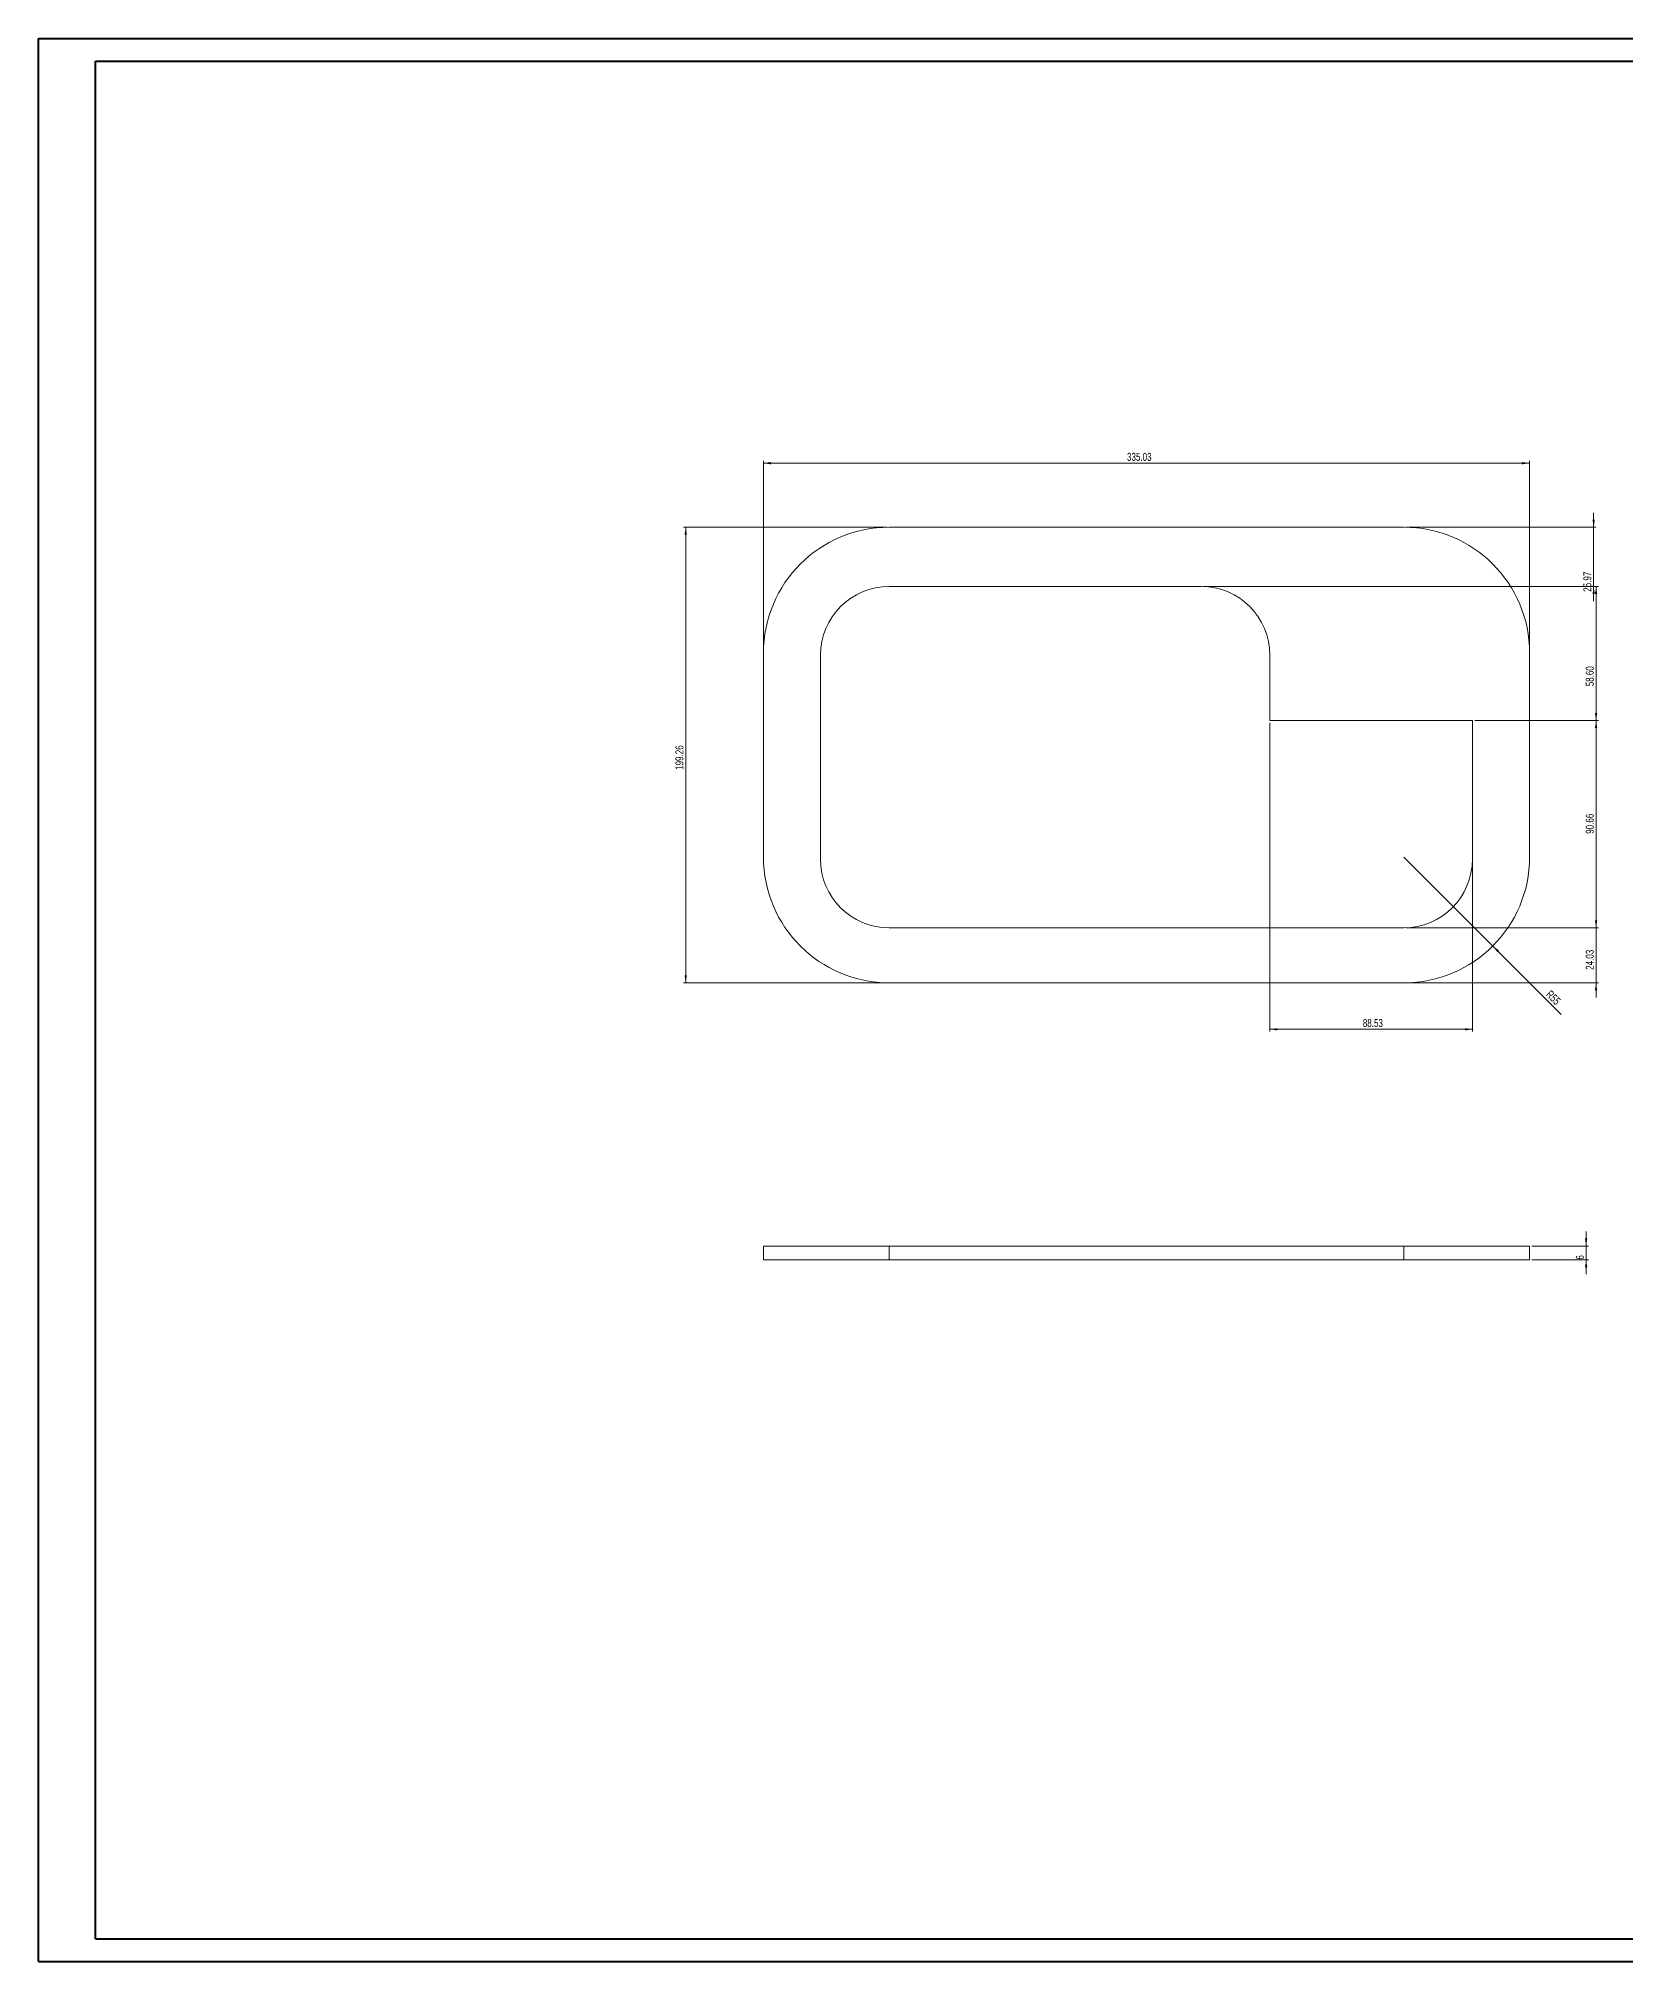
# Model space of a CAD drawing. Header units: millimetres. Extents: x 0 to 1189, y 0 to 841.
# Drawn here: x 0 to 694, y 0 to 841 of the extents above; entities that cross this region are included whole.
import ezdxf

# ---------------------------------------------------------------- set-up
doc = ezdxf.new("R2010")
doc.units = ezdxf.units.MM
doc.styles.add('SLDTEXTSTYLE0', font='TXT', dxfattribs={"width": 0.75})
doc.dimstyles.new('SLDDIMSTYLE0', dxfattribs={"dimtxt": 3.5, "dimasz": 3.302, "dimexe": 0, "dimexo": 0.0625, "dimgap": 0.875, "dimtad": 1, "dimrnd": 1e-09, "dimzin": 12, "dimdsep": 46, "dimtxsty": 'SLDTEXTSTYLE0', "dimsah": 1, "dimcen": 0.09, "dimadec": 0, "dimazin": 3, "dimtfac": 1, "dimtmove": 0, "dimatfit": 0, "dimfxl": 0, "dimfrac": 2, "dimtolj": 1, "dimtzin": 12, "dimarcsym": 0})
doc.dimstyles.new('SLDDIMSTYLE1', dxfattribs={"dimtxt": 3.5, "dimasz": 3.302, "dimexe": 0, "dimexo": 0.0625, "dimgap": 0.875, "dimtad": 1, "dimrnd": 1e-09, "dimzin": 12, "dimdsep": 46, "dimtxsty": 'SLDTEXTSTYLE0', "dimsah": 1, "dimcen": 0.09, "dimadec": 0, "dimazin": 3, "dimtfac": 1, "dimtofl": 0, "dimtmove": 0, "dimatfit": 3, "dimfxl": 0, "dimfrac": 2, "dimtolj": 1, "dimtzin": 12, "dimarcsym": 0})
doc.dimstyles.new('SLDDIMSTYLE2', dxfattribs={"dimtxt": 3.5, "dimasz": 3.302, "dimexe": 0, "dimexo": 0.0625, "dimgap": 0.875, "dimtad": 1, "dimrnd": 1e-09, "dimzin": 12, "dimdsep": 46, "dimtxsty": 'SLDTEXTSTYLE0', "dimsah": 1, "dimcen": 0, "dimadec": 0, "dimazin": 3, "dimtfac": 1, "dimtofl": 0, "dimtmove": 0, "dimatfit": 3, "dimfxl": 0, "dimfrac": 2, "dimtolj": 1, "dimtzin": 12, "dimarcsym": 0})
doc.dimstyles.new('SLDDIMSTYLE3', dxfattribs={"dimtxt": 3.5, "dimasz": 3.302, "dimexe": 0, "dimexo": 0.0625, "dimgap": 0.875, "dimtad": 1, "dimrnd": 1e-09, "dimzin": 4, "dimdsep": 46, "dimtxsty": 'SLDTEXTSTYLE0', "dimsah": 1, "dimcen": 0.09, "dimadec": 0, "dimazin": 1, "dimtfac": 1, "dimtofl": 0, "dimtmove": 0, "dimatfit": 3, "dimfxl": 0, "dimfrac": 2, "dimtolj": 1, "dimtzin": 12, "dimarcsym": 0})

# ---------------------------------------------------------------- blocks, each defined once
blk = doc.blocks.new('_D')
at = {"color": 7, "linetype": 'Continuous', "lineweight": 0}
for p, q in [((653.14, 313.12), (677.85, 313.12)), ((676.85, 313.12), (676.85, 319.47)), ((676.85, 313.12), (676.85, 307.12)), ((653.14, 307.12), (677.85, 307.12)), ((676.85, 307.12), (676.85, 300.77))]:
    blk.add_line(p, q, dxfattribs=at)
for points in [[(676.85, 313.12), (677.36, 316.42), (676.34, 316.42)], [(676.85, 307.12), (676.34, 303.82), (677.36, 303.82)]]:
    blk.add_solid(points, dxfattribs=at)
at = {"color": 7, "linetype": 'Continuous', "lineweight": 0, "insert": (672.34, 307.19, -64.77), "char_height": 3.5, "attachment_point": 1, "rotation": 90, "style": 'SLDTEXTSTYLE0'}
blk.add_mtext('6', dxfattribs=at)
blk = doc.blocks.new('_D_1')
at = {"color": 7, "linetype": 'Continuous', "lineweight": 0}
for p, q in [((317.11, 573.48), (317.11, 656.48)), ((652.14, 573.48), (652.14, 656.48)), ((317.11, 655.48), (652.14, 655.48))]:
    blk.add_line(p, q, dxfattribs=at)
for points in [[(317.11, 655.48), (320.41, 654.98), (320.41, 655.99)], [(652.14, 655.48), (648.84, 655.99), (648.84, 654.98)]]:
    blk.add_solid(points, dxfattribs=at)
at = {"color": 7, "linetype": 'Continuous', "lineweight": 0, "insert": (476.09, 660, -2.9), "char_height": 3.5, "attachment_point": 1, "style": 'SLDTEXTSTYLE0'}
blk.add_mtext('335.03', dxfattribs=at)
blk = doc.blocks.new('_D_2')
at = {"color": 7, "linetype": 'Continuous', "lineweight": 0}
for p, q in [((371.11, 627.48), (282.11, 627.48)), ((283.11, 627.48), (283.11, 428.22)), ((371.11, 428.22), (282.11, 428.22))]:
    blk.add_line(p, q, dxfattribs=at)
for points in [[(283.11, 627.48), (282.6, 624.18), (283.62, 624.18)], [(283.11, 428.22), (283.62, 431.53), (282.6, 431.53)]]:
    blk.add_solid(points, dxfattribs=at)
at = {"color": 7, "linetype": 'Continuous', "lineweight": 0, "insert": (278.6, 521.34, -2.9), "char_height": 3.5, "attachment_point": 1, "rotation": 90, "style": 'SLDTEXTSTYLE0'}
blk.add_mtext('199.26', dxfattribs=at)
blk = doc.blocks.new('_D_3')
at = {"color": 7, "linetype": 'Continuous', "lineweight": 0}
for p, q in [((628.11, 542.92), (682.19, 542.92)), ((681.19, 542.92), (681.19, 452.26)), ((598.11, 452.26), (682.19, 452.26))]:
    blk.add_line(p, q, dxfattribs=at)
for points in [[(681.19, 542.92), (680.68, 539.61), (681.7, 539.61)], [(681.19, 452.26), (681.7, 455.56), (680.68, 455.56)]]:
    blk.add_solid(points, dxfattribs=at)
at = {"color": 7, "linetype": 'Continuous', "lineweight": 0, "insert": (676.68, 493.4, -2.9), "char_height": 3.5, "attachment_point": 1, "rotation": 90, "style": 'SLDTEXTSTYLE0'}
blk.add_mtext('90.66', dxfattribs=at)
blk = doc.blocks.new('_D_4')
at = {"color": 7, "linetype": 'Continuous', "lineweight": 0}
for q in [(597.14, 483.22), (665.95, 414.42)]:
    blk.add_line((636.03, 444.33), q, dxfattribs=at)
blk.add_solid([(636.03, 444.33), (638.01, 441.64), (638.73, 442.36)], dxfattribs=at)
at = {"color": 7, "linetype": 'Continuous', "lineweight": 0, "insert": (661.47, 425.28, -2.9), "char_height": 3.5, "attachment_point": 1, "rotation": 315, "style": 'SLDTEXTSTYLE0'}
blk.add_mtext('R55', dxfattribs=at)
blk = doc.blocks.new('_D_5')
at = {"color": 7, "linetype": 'Continuous', "lineweight": 0}
for p, q in [((680.14, 627.48), (680.14, 633.83)), ((598.14, 627.48), (681.14, 627.48)), ((680.14, 627.48), (680.14, 601.52)), ((509.58, 601.52), (681.14, 601.52)), ((680.14, 601.52), (680.14, 595.17))]:
    blk.add_line(p, q, dxfattribs=at)
for points in [[(680.14, 627.48), (680.65, 630.79), (679.63, 630.79)], [(680.14, 601.52), (679.63, 598.21), (680.65, 598.21)]]:
    blk.add_solid(points, dxfattribs=at)
at = {"color": 7, "linetype": 'Continuous', "lineweight": 0, "insert": (675.63, 599.24, -2.9), "char_height": 3.5, "attachment_point": 1, "rotation": 90, "style": 'SLDTEXTSTYLE0'}
blk.add_mtext('25.97', dxfattribs=at)
blk = doc.blocks.new('_D_6')
at = {"color": 7, "linetype": 'Continuous', "lineweight": 0}
for p, q in [((509.58, 601.52), (682.19, 601.52)), ((681.19, 601.52), (681.19, 542.92)), ((628.11, 542.92), (682.19, 542.92))]:
    blk.add_line(p, q, dxfattribs=at)
for points in [[(681.19, 601.52), (680.68, 598.21), (681.7, 598.21)], [(681.19, 542.92), (681.7, 546.22), (680.68, 546.22)]]:
    blk.add_solid(points, dxfattribs=at)
at = {"color": 7, "linetype": 'Continuous', "lineweight": 0, "insert": (676.68, 557.91, -2.9), "char_height": 3.5, "attachment_point": 1, "rotation": 90, "style": 'SLDTEXTSTYLE0'}
blk.add_mtext('58.60', dxfattribs=at)
blk = doc.blocks.new('_D_7')
at = {"color": 7, "linetype": 'Continuous', "lineweight": 0}
for p, q in [((681.19, 452.26), (681.19, 458.61)), ((598.11, 452.26), (682.19, 452.26)), ((681.19, 452.26), (681.19, 428.22)), ((598.14, 428.22), (682.19, 428.22)), ((681.19, 428.22), (681.19, 421.87))]:
    blk.add_line(p, q, dxfattribs=at)
for points in [[(681.19, 452.26), (681.7, 455.56), (680.68, 455.56)], [(681.19, 428.22), (680.68, 424.92), (681.7, 424.92)]]:
    blk.add_solid(points, dxfattribs=at)
at = {"color": 7, "linetype": 'Continuous', "lineweight": 0, "insert": (676.68, 433.92, -2.9), "char_height": 3.5, "attachment_point": 1, "rotation": 90, "style": 'SLDTEXTSTYLE0'}
blk.add_mtext('24.03', dxfattribs=at)
blk = doc.blocks.new('_D_8')
at = {"color": 7, "linetype": 'Continuous', "lineweight": 0}
for p, q in [((538.58, 541.92), (538.58, 406.9)), ((627.11, 481.26), (627.11, 406.9)), ((538.58, 407.9), (627.11, 407.9))]:
    blk.add_line(p, q, dxfattribs=at)
for points in [[(538.58, 407.9), (541.88, 407.39), (541.88, 408.41)], [(627.11, 407.9), (623.81, 408.41), (623.81, 407.39)]]:
    blk.add_solid(points, dxfattribs=at)
at = {"color": 7, "linetype": 'Continuous', "lineweight": 0, "insert": (579.2, 412.41, -2.9), "char_height": 3.5, "attachment_point": 1, "style": 'SLDTEXTSTYLE0'}
blk.add_mtext('88.53', dxfattribs=at)

msp = doc.modelspace()

# ---------------------------------------------------------------- linework, layer by layer
at = {"color": 7, "linetype": 'Continuous', "lineweight": 40}
for p, q in [((0.079, 0.215), (0.079, 841.215)), ((0.079, 841.215), (1189.079, 841.215)), ((25.079, 10.215), (25.079, 831.215)), ((25.079, 831.215), (1179.079, 831.215)), ((25.079, 10.215), (1179.079, 10.215)), ((0.079, 0.215), (1189.079, 0.215))]:
    msp.add_line(p, q, dxfattribs=at)
at = {"color": 7, "linetype": 'Continuous', "lineweight": 15}
for p, q in [((597.141, 627.484), (372.111, 627.484)), ((508.581, 601.515), (372.081, 601.515)), ((317.111, 572.484), (317.111, 483.223)), ((652.141, 483.223), (652.141, 572.484)), ((342.081, 571.515), (342.081, 482.255)), ((538.581, 542.915), (538.581, 571.515)), ((627.111, 542.915), (538.581, 542.915)), ((627.111, 482.255), (627.111, 542.915)), ((372.081, 452.255), (597.111, 452.255)), ((372.111, 428.224), (597.141, 428.224)), ((317.111, 313.122), (317.111, 307.122)), ((317.111, 313.122), (372.111, 313.122)), ((372.111, 313.122), (372.111, 307.122)), ((372.111, 313.122), (597.141, 313.122)), ((597.141, 313.122), (597.141, 307.122)), ((597.141, 313.122), (652.141, 313.122)), ((652.141, 313.122), (652.141, 307.122)), ((317.111, 307.122), (372.111, 307.122)), ((372.111, 307.122), (597.141, 307.122)), ((597.141, 307.122), (652.141, 307.122))]:
    msp.add_line(p, q, dxfattribs=at)
for centre, radius, start, end in [((372.111, 572.484), 55, 90, 180), ((597.141, 572.484), 55, 0, 90), ((372.081, 571.515), 30, 90, 180), ((508.581, 571.515), 30, 0, 90), ((372.111, 483.223), 55, 180, 270), ((372.081, 482.255), 30, 180, 270), ((597.111, 482.255), 30, 270, 0), ((597.141, 483.223), 55, 270, 0)]:
    msp.add_arc(centre, radius, start, end, dxfattribs=at)

# ---------------------------------------------------------------- dimensions: what is measured, and where the dimension line sits
at = {"color": 7, "linetype": 'Continuous', "lineweight": 0}
for base, p1, p2, picture, middle in [((652.141, 655.484), (317.111, 572.484), (652.141, 572.484), '_D_1', (484.626, 655.484)), ((627.111, 407.9), (538.581, 542.915), (627.111, 482.255), '_D_8', (586.436, 407.9))]:
    dim = msp.add_linear_dim(base=base, p1=p1, p2=p2, dimstyle='SLDDIMSTYLE1', dxfattribs=at)
    dim.commit()
    dim.dimension.update_dxf_attribs({"geometry": picture, "text_midpoint": middle, "dimtype": 160})
for base, p1, p2, dimstyle, picture, middle in [((680.141, 601.515), (597.141, 627.484), (508.581, 601.515), 'SLDDIMSTYLE0', '_D_5', (680.141, 606.479)), ((283.111, 428.224), (372.111, 627.484), (372.111, 428.224), 'SLDDIMSTYLE1', '_D_2', (283.111, 529.87)), ((681.189, 542.915), (508.581, 601.515), (627.111, 542.915), 'SLDDIMSTYLE3', '_D_6', (681.189, 565.15)), ((681.189, 452.255), (627.111, 542.915), (597.111, 452.255), 'SLDDIMSTYLE1', '_D_3', (681.189, 500.637)), ((681.189, 428.224), (597.111, 452.255), (597.141, 428.224), 'SLDDIMSTYLE0', '_D_7', (681.189, 441.164)), ((676.852, 307.122), (652.141, 313.122), (652.141, 307.122), 'SLDDIMSTYLE0', '_D', (676.852, 309.903))]:
    dim = msp.add_linear_dim(base=base, p1=p1, p2=p2, angle=90, dimstyle=dimstyle, dxfattribs=at)
    dim.commit()
    dim.dimension.update_dxf_attribs({"geometry": picture, "text_midpoint": middle, "dimtype": 160})
dim = msp.add_radius_dim(center=(597.141, 483.223), mpoint=(636.032, 444.333), dimstyle='SLDDIMSTYLE2', dxfattribs=at)
dim.commit()
dim.dimension.update_dxf_attribs({"geometry": '_D_4', "text_midpoint": (662.141, 418.224), "dimtype": 164})

doc.saveas('drawing.dxf')
